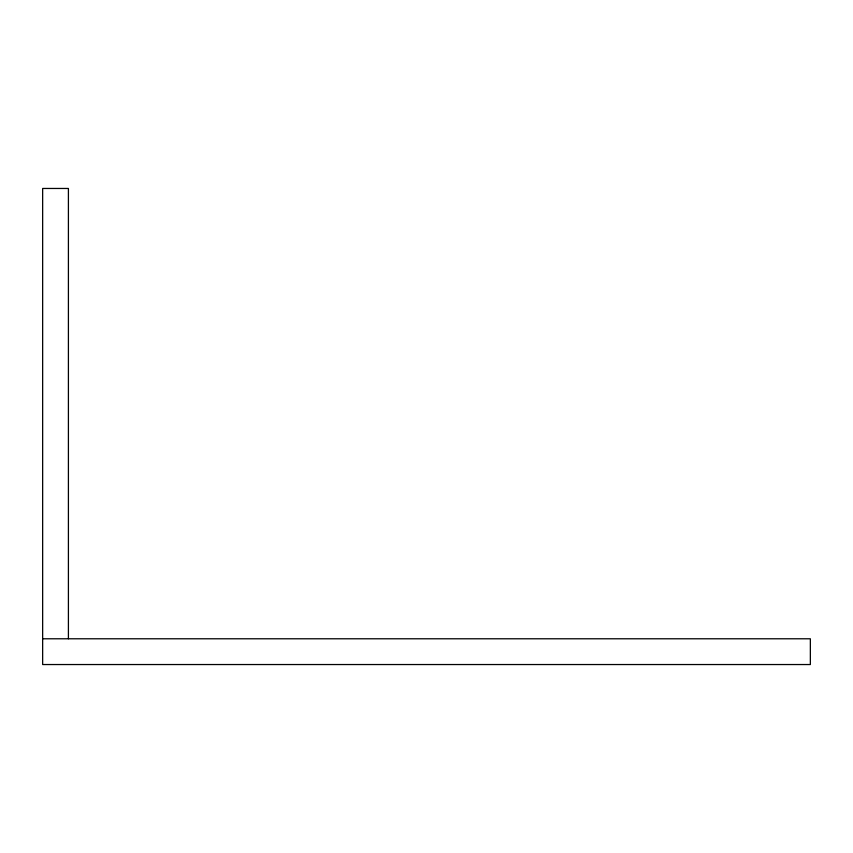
<?xml version="1.0" encoding="UTF-8"?>
<svg xmlns="http://www.w3.org/2000/svg" width="853" height="853" viewBox="0 0 853 853"><rect width="100%" height="100%" fill="white"/><g stroke="black" fill="none" stroke-linecap="round" stroke-linejoin="round"><path stroke-width="1.28" d="M42.65 638.78L810.35 638.78L810.35 664.54L42.65 664.54L42.65 188.46L68.411 188.46L68.411 638.78"/></g></svg>
